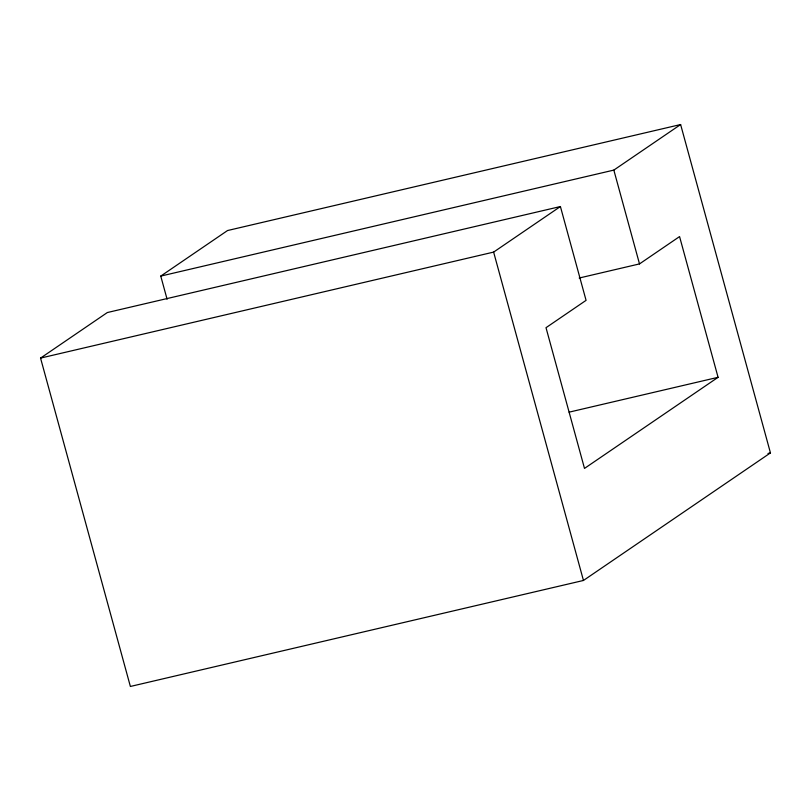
<?xml version="1.0" encoding="UTF-8"?>
<svg xmlns="http://www.w3.org/2000/svg" width="811" height="811" viewBox="0 0 811 811"><rect width="100%" height="100%" fill="white"/><g stroke="black" fill="none" stroke-linecap="round" stroke-linejoin="round"><path stroke-width="1.22" d="M167.096 299.249L160.76 276.095L227.546 230.537L680.622 124.539L770.45 452.903L583.454 580.463L130.378 686.461L40.55 358.097L107.336 312.539L560.411 206.541L586.069 300.354L546.006 327.695L584.498 468.413L718.07 377.308L679.567 236.579L639.504 263.91L579.176 278.031M40.55 358.097L493.625 252.099L560.411 206.541M160.76 276.095L613.836 170.097L680.622 124.539M569.099 412.16L718.07 377.308M767.987 453.481L770.45 452.903M613.836 170.097L639.504 263.91M493.625 252.099L583.454 580.463"/></g></svg>
